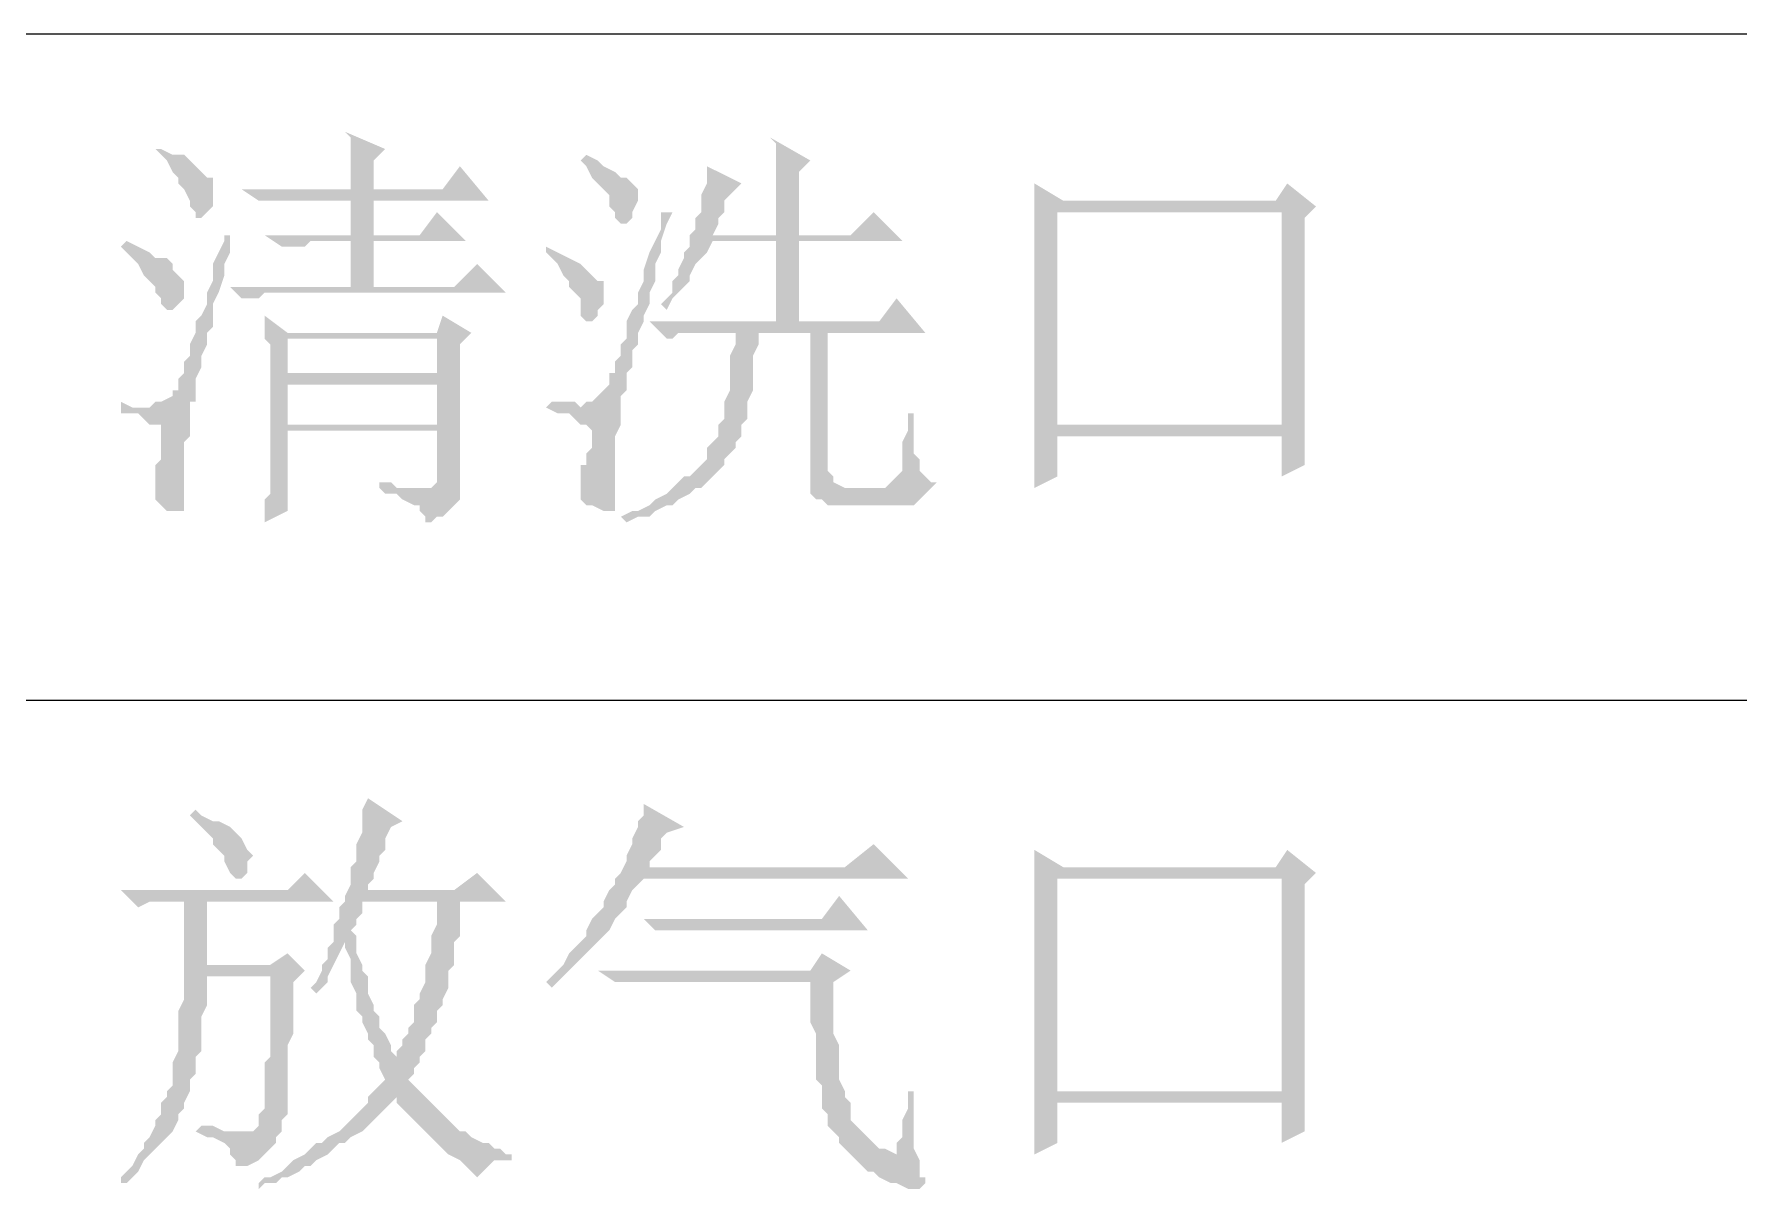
# Model space of a CAD drawing. Header units: millimetres. Extents: x 6 to 291, y 3 to 207.
# Drawn here: x 267.12 to 279.68, y 109.43 to 117.94 of the extents above; entities that cross this region are included whole.
import ezdxf

# ---------------------------------------------------------------- set-up
doc = ezdxf.new("R2010")
doc.units = ezdxf.units.MM

msp = doc.modelspace()

# ---------------------------------------------------------------- hatches: boundary and pattern name
at = {"true_color": 0x00b8b8}
h = msp.add_hatch(color=132, dxfattribs=at)
h.dxf.hatch_style = 2
h.paths.add_polyline_path([(269.409277, 117.221), (269.45161, 117.178667), (269.45161, 116.797667), (269.620944, 116.797667), (269.620944, 117.009333), (269.70561, 117.094)])
h = msp.add_hatch(color=132, dxfattribs=at)
h.dxf.hatch_style = 2
h.paths.add_polyline_path([(268.05461, 117.094), (268.012277, 117.094), (268.05461, 117.051667), (268.096944, 117.009333), (268.139277, 116.924667), (268.18161, 116.882333), (268.18161, 116.84), (268.223944, 116.797667), (268.266277, 116.713), (268.266277, 116.670667), (268.30861, 116.628333), (268.30861, 116.586), (268.350944, 116.586), (268.393277, 116.628333), (268.43561, 116.670667), (268.43561, 116.882333), (268.393277, 116.882333), (268.350944, 116.924667), (268.30861, 116.967), (268.266277, 117.009333), (268.223944, 117.051667), (268.139277, 117.051667)])
h = msp.add_hatch(color=132, dxfattribs=at)
h.dxf.hatch_style = 2
h.paths.add_polyline_path([(272.541944, 117.178667), (272.584277, 117.136333), (272.584277, 116.459), (272.11861, 116.459), (272.75361, 116.459), (272.75361, 116.924667), (272.838277, 117.009333)])
h = msp.add_hatch(color=132, dxfattribs=at)
h.dxf.hatch_style = 2
h.paths.add_polyline_path([(270.255944, 116.967), (270.128944, 116.797667), (268.647277, 116.797667), (268.774277, 116.713), (270.46761, 116.713)])
h = msp.add_hatch(color=132, dxfattribs=at)
h.dxf.hatch_style = 2
h.paths.add_polyline_path([(271.187277, 117.051667), (271.144944, 117.009333), (271.187277, 116.967), (271.22961, 116.882333), (271.271944, 116.84), (271.314277, 116.797667), (271.35661, 116.755333), (271.35661, 116.670667), (271.398944, 116.628333), (271.398944, 116.586), (271.441277, 116.543667), (271.48361, 116.543667), (271.525944, 116.586), (271.525944, 116.628333), (271.568277, 116.713), (271.568277, 116.797667), (271.525944, 116.84), (271.48361, 116.882333), (271.441277, 116.882333), (271.398944, 116.924667), (271.314277, 116.967), (271.271944, 117.009333)])
h = msp.add_hatch(color=132, dxfattribs=at)
h.dxf.hatch_style = 2
h.paths.add_polyline_path([(272.076277, 116.967), (272.076277, 116.84), (272.033944, 116.755333), (272.033944, 116.628333), (271.99161, 116.586), (271.99161, 116.501333), (271.949277, 116.459), (272.75361, 116.459), (272.11861, 116.459), (272.160944, 116.543667), (272.160944, 116.586), (272.203277, 116.628333), (272.203277, 116.713), (272.24561, 116.755333), (272.330277, 116.84)])
h = msp.add_hatch(color=132, dxfattribs=at)
h.dxf.hatch_style = 2
h.paths.add_polyline_path([(274.489277, 116.84), (274.489277, 116.670667), (276.30961, 116.628333), (276.30961, 115.062), (274.65861, 115.062), (274.489277, 115.019667), (274.489277, 114.977333), (276.30961, 114.977333), (276.30961, 114.681), (276.478944, 114.765667), (276.478944, 116.586), (276.56361, 116.670667), (274.700944, 116.713)])
h = msp.add_hatch(color=132, dxfattribs=at)
h.dxf.hatch_style = 2
h.paths.add_polyline_path([(276.351944, 116.84), (276.267277, 116.713), (274.700944, 116.713), (276.56361, 116.670667)])
h = msp.add_hatch(color=132, dxfattribs=at)
h.dxf.hatch_style = 2
h.paths.add_polyline_path([(269.620944, 116.459), (269.620944, 116.713), (269.45161, 116.713), (269.45161, 116.459)])
h = msp.add_hatch(color=132, dxfattribs=at)
h.dxf.hatch_style = 2
h.paths.add_polyline_path([(270.08661, 116.628333), (269.95961, 116.459), (268.81661, 116.459), (268.94361, 116.374333), (269.112944, 116.374333), (269.155277, 116.416667), (270.298277, 116.416667)])
h = msp.add_hatch(color=132, dxfattribs=at)
h.dxf.hatch_style = 2
h.paths.add_polyline_path([(271.73761, 116.628333), (271.73761, 116.501333), (271.695277, 116.416667), (271.652944, 116.332), (271.61061, 116.205), (271.61061, 116.120333), (271.568277, 116.035667), (271.568277, 115.951), (271.525944, 115.908667), (271.48361, 115.824), (271.48361, 115.697), (271.441277, 115.654667), (271.441277, 115.57), (271.398944, 115.527667), (271.398944, 115.443), (271.35661, 115.443), (271.35661, 115.358333), (271.314277, 115.316), (271.271944, 115.273667), (271.22961, 115.231333), (271.187277, 115.231333), (271.144944, 115.189), (271.441277, 115.189), (271.441277, 115.231333), (271.441277, 115.273667), (271.48361, 115.316), (271.48361, 115.443), (271.525944, 115.485333), (271.525944, 115.612333), (271.568277, 115.654667), (271.568277, 115.739333), (271.61061, 115.824), (271.61061, 115.866333), (271.652944, 115.951), (271.652944, 116.035667), (271.695277, 116.120333), (271.695277, 116.247333), (271.73761, 116.332), (271.73761, 116.416667), (271.779944, 116.543667), (271.822277, 116.628333)])
h = msp.add_hatch(color=132, dxfattribs=at)
h.dxf.hatch_style = 2
h.paths.add_polyline_path([(273.303944, 116.628333), (273.13461, 116.459), (271.949277, 116.459), (271.949277, 116.374333), (271.906944, 116.332), (271.906944, 116.289667), (271.86461, 116.205), (271.86461, 116.162667), (271.822277, 116.120333), (271.822277, 116.035667), (271.779944, 115.993333), (271.73761, 115.951), (271.779944, 115.908667), (271.822277, 115.993333), (271.86461, 116.035667), (271.906944, 116.078), (271.949277, 116.120333), (271.949277, 116.162667), (271.99161, 116.247333), (272.033944, 116.289667), (272.076277, 116.332), (272.11861, 116.416667), (273.51561, 116.416667)])
h = msp.add_hatch(color=132, dxfattribs=at)
h.dxf.hatch_style = 2
h.paths.add_polyline_path([(274.489277, 116.670667), (274.489277, 115.019667), (274.65861, 115.062), (274.65861, 116.628333), (276.30961, 116.628333)])
h = msp.add_hatch(color=132, dxfattribs=at)
h.dxf.hatch_style = 2
h.paths.add_polyline_path([(268.520277, 116.459), (268.520277, 116.416667), (268.477944, 116.332), (268.43561, 116.247333), (268.43561, 116.120333), (268.393277, 116.035667), (268.393277, 115.951), (268.350944, 115.866333), (268.30861, 115.824), (268.30861, 115.739333), (268.266277, 115.654667), (268.266277, 115.57), (268.223944, 115.527667), (268.223944, 115.443), (268.18161, 115.400667), (268.18161, 115.358333), (268.18161, 115.316), (268.139277, 115.316), (268.139277, 115.273667), (268.05461, 115.231333), (268.012277, 115.231333), (267.969944, 115.189), (267.92761, 115.189), (268.266277, 115.189), (268.266277, 115.231333), (268.30861, 115.231333), (268.30861, 115.400667), (268.350944, 115.485333), (268.350944, 115.57), (268.393277, 115.654667), (268.393277, 115.739333), (268.43561, 115.781667), (268.43561, 115.951), (268.477944, 116.035667), (268.520277, 116.162667), (268.520277, 116.247333), (268.56261, 116.332), (268.56261, 116.459)])
h = msp.add_hatch(color=132, dxfattribs=at)
h.dxf.hatch_style = 2
h.paths.add_polyline_path([(267.80061, 116.416667), (267.758277, 116.374333), (267.80061, 116.332), (267.842944, 116.289667), (267.885277, 116.247333), (267.92761, 116.162667), (267.969944, 116.120333), (268.012277, 116.078), (268.012277, 116.035667), (268.05461, 115.993333), (268.05461, 115.951), (268.096944, 115.908667), (268.139277, 115.908667), (268.18161, 115.951), (268.223944, 115.993333), (268.223944, 116.120333), (268.18161, 116.162667), (268.139277, 116.205), (268.139277, 116.247333), (268.096944, 116.289667), (268.012277, 116.289667), (267.969944, 116.332), (267.885277, 116.374333)])
h = msp.add_hatch(color=132, dxfattribs=at)
h.dxf.hatch_style = 2
h.paths.add_polyline_path([(269.620944, 116.078), (269.620944, 116.416667), (269.45161, 116.416667), (269.45161, 116.078)])
h = msp.add_hatch(color=132, dxfattribs=at)
h.dxf.hatch_style = 2
h.paths.add_polyline_path([(270.890944, 116.374333), (270.890944, 116.332), (270.933277, 116.289667), (270.97561, 116.247333), (271.017944, 116.162667), (271.060277, 116.120333), (271.060277, 116.078), (271.10261, 116.035667), (271.144944, 115.993333), (271.144944, 115.866333), (271.187277, 115.824), (271.22961, 115.824), (271.271944, 115.866333), (271.271944, 115.908667), (271.314277, 115.951), (271.314277, 116.078), (271.314277, 116.120333), (271.271944, 116.120333), (271.22961, 116.162667), (271.187277, 116.205), (271.144944, 116.247333), (271.060277, 116.289667), (270.97561, 116.332)])
h = msp.add_hatch(color=132, dxfattribs=at)
h.dxf.hatch_style = 2
h.paths.add_polyline_path([(272.75361, 115.824), (272.75361, 116.416667), (272.584277, 116.416667), (272.584277, 115.824)])
h = msp.add_hatch(color=132, dxfattribs=at)
h.dxf.hatch_style = 2
h.paths.add_polyline_path([(270.382944, 116.247333), (270.21361, 116.078), (268.56261, 116.078), (268.647277, 115.993333), (268.774277, 115.993333), (268.81661, 116.035667), (270.59461, 116.035667)])
h = msp.add_hatch(color=132, dxfattribs=at)
h.dxf.hatch_style = 2
h.paths.add_polyline_path([(273.473277, 115.993333), (273.346277, 115.824), (271.652944, 115.824), (271.779944, 115.697), (271.822277, 115.697), (271.86461, 115.739333), (273.684944, 115.739333)])
h = msp.add_hatch(color=132, dxfattribs=at)
h.dxf.hatch_style = 2
h.paths.add_polyline_path([(268.81661, 115.866333), (268.81661, 115.739333), (268.985944, 115.739333)])
h = msp.add_hatch(color=132, dxfattribs=at)
h.dxf.hatch_style = 2
h.paths.add_polyline_path([(270.128944, 115.866333), (270.08661, 115.739333), (268.81661, 115.739333), (268.81661, 115.697), (270.08661, 115.697), (270.08661, 115.443), (268.985944, 115.443), (268.858944, 115.358333), (270.08661, 115.358333), (270.08661, 115.062), (268.858944, 115.062), (270.08661, 115.019667), (270.08661, 114.638667), (270.044277, 114.596333), (270.001944, 114.596333), (270.255944, 114.596333), (270.255944, 115.654667), (270.34061, 115.739333)])
h = msp.add_hatch(color=132, dxfattribs=at)
h.dxf.hatch_style = 2
h.paths.add_polyline_path([(268.81661, 115.697), (268.858944, 115.654667), (268.858944, 115.358333), (268.985944, 115.443), (268.985944, 115.697), (270.08661, 115.697)])
h = msp.add_hatch(color=132, dxfattribs=at)
h.dxf.hatch_style = 2
h.paths.add_polyline_path([(272.457277, 115.739333), (272.287944, 115.739333), (272.287944, 115.654667), (272.24561, 115.57), (272.24561, 115.316), (272.203277, 115.231333), (272.203277, 115.104333), (272.160944, 115.062), (272.160944, 114.977333), (272.11861, 114.935), (272.076277, 114.892667), (272.076277, 114.808), (272.033944, 114.765667), (271.99161, 114.723333), (271.949277, 114.681), (271.906944, 114.681), (271.86461, 114.638667), (271.822277, 114.596333), (271.779944, 114.554), (271.695277, 114.511667), (271.652944, 114.469333), (271.568277, 114.427), (271.525944, 114.427), (271.441277, 114.384667), (271.48361, 114.342333), (271.568277, 114.384667), (271.652944, 114.384667), (271.695277, 114.427), (271.779944, 114.469333), (271.822277, 114.469333), (271.86461, 114.511667), (271.949277, 114.554), (271.99161, 114.596333), (272.033944, 114.596333), (272.076277, 114.638667), (272.11861, 114.681), (272.160944, 114.723333), (272.203277, 114.765667), (272.203277, 114.808), (272.24561, 114.850333), (272.287944, 114.892667), (272.287944, 114.935), (272.330277, 114.977333), (272.330277, 115.062), (272.37261, 115.104333), (272.37261, 115.231333), (272.414944, 115.316), (272.414944, 115.57), (272.457277, 115.654667)])
h = msp.add_hatch(color=132, dxfattribs=at)
h.dxf.hatch_style = 2
h.paths.add_polyline_path([(272.965277, 115.739333), (272.838277, 115.739333), (272.838277, 114.554), (272.88061, 114.511667), (272.922944, 114.511667), (272.965277, 114.469333), (273.600277, 114.469333), (273.64261, 114.511667), (273.684944, 114.554), (273.727277, 114.596333), (273.092277, 114.596333), (273.00761, 114.638667), (273.00761, 114.681), (272.965277, 114.723333), (272.965277, 114.765667)])
h = msp.add_hatch(color=132, dxfattribs=at)
h.dxf.hatch_style = 2
h.paths.add_polyline_path([(268.858944, 115.358333), (268.858944, 115.062), (268.985944, 115.062), (268.985944, 115.358333), (270.08661, 115.358333)])
h = msp.add_hatch(color=132, dxfattribs=at)
h.dxf.hatch_style = 2
h.paths.add_polyline_path([(267.758277, 115.231333), (267.758277, 115.146667), (267.885277, 115.146667), (267.92761, 115.104333), (267.969944, 115.062), (268.05461, 115.062), (268.05461, 114.808), (268.012277, 114.765667), (268.012277, 114.511667), (268.05461, 114.469333), (268.096944, 114.427), (268.223944, 114.427), (268.223944, 114.765667), (268.223944, 114.935), (268.266277, 114.977333), (268.266277, 115.146667), (268.266277, 115.189), (267.842944, 115.189)])
h = msp.add_hatch(color=132, dxfattribs=at)
h.dxf.hatch_style = 2
h.paths.add_polyline_path([(270.933277, 115.231333), (270.890944, 115.189), (270.97561, 115.146667), (271.060277, 115.146667), (271.10261, 115.104333), (271.144944, 115.062), (271.187277, 115.062), (271.22961, 115.019667), (271.22961, 114.892667), (271.187277, 114.850333), (271.187277, 114.765667), (271.144944, 114.765667), (271.144944, 114.511667), (271.187277, 114.469333), (271.22961, 114.469333), (271.314277, 114.427), (271.398944, 114.427), (271.398944, 114.469333), (271.398944, 114.977333), (271.441277, 115.062), (271.441277, 115.146667), (271.441277, 115.189), (271.144944, 115.189), (271.10261, 115.231333), (271.017944, 115.231333)])
h = msp.add_hatch(color=132, dxfattribs=at)
h.dxf.hatch_style = 2
h.paths.add_polyline_path([(268.858944, 115.062), (268.858944, 114.554), (268.81661, 114.511667), (268.81661, 114.342333), (268.985944, 114.427), (268.985944, 115.019667), (270.08661, 115.019667)])
h = msp.add_hatch(color=132, dxfattribs=at)
h.dxf.hatch_style = 2
h.paths.add_polyline_path([(273.600277, 115.146667), (273.557944, 115.146667), (273.557944, 115.019667), (273.51561, 114.935), (273.51561, 114.723333), (273.473277, 114.681), (273.430944, 114.638667), (273.38861, 114.596333), (273.13461, 114.596333), (273.727277, 114.596333), (273.76961, 114.638667), (273.727277, 114.638667), (273.684944, 114.681), (273.64261, 114.723333), (273.64261, 114.765667), (273.64261, 114.808), (273.600277, 114.850333), (273.600277, 115.062)])
h = msp.add_hatch(color=132, dxfattribs=at)
h.dxf.hatch_style = 2
h.paths.add_polyline_path([(274.489277, 114.977333), (274.489277, 114.596333), (274.65861, 114.681), (274.65861, 114.977333), (276.30961, 114.977333)])
h = msp.add_hatch(color=132, dxfattribs=at)
h.dxf.hatch_style = 2
h.paths.add_polyline_path([(269.663277, 114.638667), (269.663277, 114.596333), (269.70561, 114.554), (269.790277, 114.554), (269.83261, 114.511667), (269.917277, 114.469333), (269.95961, 114.469333), (269.95961, 114.427), (270.001944, 114.384667), (270.001944, 114.342333), (270.044277, 114.342333), (270.08661, 114.384667), (270.128944, 114.384667), (270.171277, 114.427), (270.21361, 114.469333), (270.255944, 114.511667), (270.255944, 114.596333), (269.790277, 114.596333), (269.747944, 114.638667)])
h = msp.add_hatch(color=132, dxfattribs=at)
h.dxf.hatch_style = 2
h.paths.add_polyline_path([(269.57861, 112.310333), (269.536277, 112.225667), (269.536277, 112.056333), (269.493944, 111.971667), (269.493944, 111.844667), (269.45161, 111.802333), (269.45161, 111.675333), (269.409277, 111.590667), (269.57861, 111.633), (269.57861, 111.675333), (269.620944, 111.717667), (269.620944, 111.76), (269.663277, 111.844667), (269.663277, 111.887), (269.70561, 111.929333), (269.70561, 112.014), (269.747944, 112.098667), (269.83261, 112.141)])
h = msp.add_hatch(color=132, dxfattribs=at)
h.dxf.hatch_style = 2
h.paths.add_polyline_path([(268.30861, 112.225667), (268.266277, 112.183333), (268.30861, 112.141), (268.393277, 112.056333), (268.43561, 112.014), (268.43561, 111.971667), (268.477944, 111.929333), (268.520277, 111.887), (268.520277, 111.844667), (268.56261, 111.76), (268.604944, 111.717667), (268.647277, 111.717667), (268.68961, 111.76), (268.68961, 111.844667), (268.731944, 111.887), (268.68961, 111.929333), (268.647277, 112.014), (268.604944, 112.056333), (268.56261, 112.098667), (268.477944, 112.141), (268.43561, 112.141), (268.350944, 112.183333)])
h = msp.add_hatch(color=132, dxfattribs=at)
h.dxf.hatch_style = 2
h.paths.add_polyline_path([(271.61061, 112.268), (271.61061, 112.183333), (271.568277, 112.141), (271.568277, 112.098667), (271.525944, 112.014), (271.525944, 111.971667), (271.48361, 111.887), (271.48361, 111.844667), (271.441277, 111.76), (271.652944, 111.802333), (271.652944, 111.844667), (271.695277, 111.887), (271.73761, 111.929333), (271.73761, 112.014), (271.779944, 112.056333), (271.906944, 112.098667)])
h = msp.add_hatch(color=132, dxfattribs=at)
h.dxf.hatch_style = 2
h.paths.add_polyline_path([(273.303944, 111.971667), (273.092277, 111.802333), (271.652944, 111.802333), (271.441277, 111.76), (271.398944, 111.717667), (271.398944, 111.675333), (271.35661, 111.633), (271.314277, 111.548333), (271.314277, 111.506), (271.271944, 111.463667), (271.22961, 111.421333), (271.187277, 111.336667), (271.187277, 111.294333), (271.144944, 111.252), (271.10261, 111.209667), (271.060277, 111.167333), (271.017944, 111.082667), (270.97561, 111.040333), (270.933277, 110.998), (270.890944, 110.955667), (270.933277, 110.913333), (270.97561, 110.955667), (271.017944, 110.998), (271.060277, 111.040333), (271.10261, 111.082667), (271.144944, 111.125), (271.187277, 111.167333), (271.22961, 111.209667), (271.271944, 111.252), (271.314277, 111.294333), (271.35661, 111.336667), (271.398944, 111.421333), (271.441277, 111.463667), (271.48361, 111.506), (271.48361, 111.548333), (271.525944, 111.633), (271.568277, 111.675333), (271.61061, 111.717667), (273.557944, 111.717667)])
h = msp.add_hatch(color=132, dxfattribs=at)
h.dxf.hatch_style = 2
h.paths.add_polyline_path([(274.489277, 111.929333), (274.489277, 111.76), (276.30961, 111.717667), (276.30961, 110.151333), (274.65861, 110.151333), (274.489277, 110.109), (274.489277, 110.066667), (276.30961, 110.066667), (276.30961, 109.770333), (276.478944, 109.855), (276.478944, 111.675333), (276.56361, 111.76), (274.700944, 111.802333)])
h = msp.add_hatch(color=132, dxfattribs=at)
h.dxf.hatch_style = 2
h.paths.add_polyline_path([(276.351944, 111.929333), (276.267277, 111.802333), (274.700944, 111.802333), (276.56361, 111.76)])
h = msp.add_hatch(color=132, dxfattribs=at)
h.dxf.hatch_style = 2
h.paths.add_polyline_path([(269.112944, 111.76), (268.985944, 111.633), (267.758277, 111.633), (267.885277, 111.506), (267.969944, 111.548333), (269.32461, 111.548333)])
h = msp.add_hatch(color=132, dxfattribs=at)
h.dxf.hatch_style = 2
h.paths.add_polyline_path([(270.382944, 111.76), (270.21361, 111.633), (269.57861, 111.633), (269.409277, 111.590667), (269.409277, 111.548333), (269.366944, 111.506), (269.366944, 111.421333), (269.32461, 111.379), (269.32461, 111.252), (269.282277, 111.209667), (269.282277, 111.125), (269.239944, 111.082667), (269.239944, 111.040333), (269.19761, 110.955667), (269.155277, 110.913333), (269.19761, 110.871), (269.239944, 110.913333), (269.282277, 110.955667), (269.282277, 110.998), (269.32461, 111.082667), (269.366944, 111.167333), (269.409277, 111.252), (269.493944, 111.294333), (269.45161, 111.336667), (269.493944, 111.379), (269.493944, 111.421333), (269.536277, 111.463667), (269.536277, 111.548333), (270.59461, 111.548333)])
h = msp.add_hatch(color=132, dxfattribs=at)
h.dxf.hatch_style = 2
h.paths.add_polyline_path([(274.489277, 111.76), (274.489277, 110.109), (274.65861, 110.151333), (274.65861, 111.717667), (276.30961, 111.717667)])
h = msp.add_hatch(color=132, dxfattribs=at)
h.dxf.hatch_style = 2
h.paths.add_polyline_path([(268.393277, 111.548333), (268.223944, 111.548333), (268.223944, 111.082667), (268.393277, 111.082667)])
h = msp.add_hatch(color=132, dxfattribs=at)
h.dxf.hatch_style = 2
h.paths.add_polyline_path([(270.255944, 111.548333), (270.08661, 111.548333), (270.08661, 111.379), (270.044277, 111.294333), (270.044277, 111.167333), (270.001944, 111.082667), (270.001944, 110.955667), (269.95961, 110.871), (269.95961, 110.828667), (269.917277, 110.786333), (269.917277, 110.659333), (269.874944, 110.617), (269.874944, 110.574667), (269.83261, 110.532333), (269.83261, 110.49), (269.790277, 110.447667), (269.790277, 110.405333), (269.95961, 110.363), (269.95961, 110.405333), (270.001944, 110.447667), (270.001944, 110.532333), (270.044277, 110.574667), (270.044277, 110.617), (270.08661, 110.659333), (270.08661, 110.744), (270.128944, 110.786333), (270.128944, 110.828667), (270.171277, 110.913333), (270.171277, 111.040333), (270.21361, 111.082667), (270.21361, 111.252), (270.255944, 111.294333), (270.255944, 111.463667)])
h = msp.add_hatch(color=132, dxfattribs=at)
h.dxf.hatch_style = 2
h.paths.add_polyline_path([(273.049944, 111.590667), (272.922944, 111.421333), (271.61061, 111.421333), (271.695277, 111.336667), (273.26161, 111.336667)])
h = msp.add_hatch(color=132, dxfattribs=at)
h.dxf.hatch_style = 2
h.paths.add_polyline_path([(269.493944, 111.294333), (269.409277, 111.252), (269.409277, 111.209667), (269.45161, 111.125), (269.45161, 110.955667), (269.493944, 110.871), (269.493944, 110.744), (269.536277, 110.701667), (269.536277, 110.659333), (269.57861, 110.574667), (269.57861, 110.532333), (269.620944, 110.49), (269.620944, 110.405333), (269.663277, 110.363), (269.663277, 110.320667), (269.70561, 110.236), (269.663277, 110.193667), (269.620944, 110.151333), (269.57861, 110.109), (269.790277, 110.109), (269.790277, 110.066667), (269.83261, 110.024333), (269.874944, 109.982), (269.917277, 109.939667), (269.95961, 109.897333), (270.001944, 109.855), (270.044277, 109.812667), (270.08661, 109.770333), (270.128944, 109.728), (270.171277, 109.685667), (270.255944, 109.643333), (270.298277, 109.601), (270.34061, 109.558667), (270.382944, 109.516333), (270.425277, 109.558667), (270.46761, 109.601), (270.509944, 109.643333), (270.636944, 109.643333), (270.636944, 109.685667), (270.59461, 109.685667), (270.552277, 109.728), (270.509944, 109.728), (270.46761, 109.770333), (270.425277, 109.770333), (270.34061, 109.812667), (270.298277, 109.855), (270.255944, 109.855), (270.21361, 109.897333), (270.171277, 109.939667), (270.128944, 109.982), (270.08661, 110.024333), (270.001944, 110.109), (269.95961, 110.151333), (269.917277, 110.193667), (269.874944, 110.236), (269.917277, 110.278333), (269.917277, 110.320667), (269.95961, 110.363), (269.790277, 110.405333), (269.747944, 110.447667), (269.747944, 110.49), (269.70561, 110.574667), (269.663277, 110.617), (269.663277, 110.701667), (269.620944, 110.744), (269.620944, 110.786333), (269.57861, 110.871), (269.57861, 110.998), (269.536277, 111.040333), (269.536277, 111.082667), (269.493944, 111.167333), (269.493944, 111.209667)])
h = msp.add_hatch(color=132, dxfattribs=at)
h.dxf.hatch_style = 2
h.paths.add_polyline_path([(268.985944, 111.167333), (268.858944, 111.082667), (268.223944, 111.082667), (268.223944, 110.998), (268.858944, 110.998), (268.858944, 110.405333), (268.81661, 110.363), (268.81661, 110.024333), (268.774277, 109.982), (268.774277, 109.897333), (268.731944, 109.855), (268.647277, 109.855), (268.393277, 109.812667), (268.43561, 109.812667), (268.520277, 109.770333), (268.56261, 109.728), (268.56261, 109.685667), (268.604944, 109.643333), (268.604944, 109.601), (268.68961, 109.601), (268.774277, 109.643333), (268.81661, 109.685667), (268.858944, 109.728), (268.901277, 109.770333), (268.901277, 109.812667), (268.94361, 109.855), (268.94361, 109.939667), (268.985944, 109.982), (268.985944, 110.066667), (268.985944, 110.49), (269.028277, 110.574667), (269.028277, 110.955667), (269.112944, 111.040333)])
h = msp.add_hatch(color=132, dxfattribs=at)
h.dxf.hatch_style = 2
h.paths.add_polyline_path([(272.922944, 111.167333), (272.838277, 111.040333), (271.271944, 111.040333), (271.398944, 110.955667), (272.838277, 110.955667), (273.13461, 111.040333)])
h = msp.add_hatch(color=132, dxfattribs=at)
h.dxf.hatch_style = 2
h.paths.add_polyline_path([(273.13461, 111.040333), (272.838277, 110.955667), (272.838277, 110.659333), (272.88061, 110.574667), (272.88061, 110.236), (272.922944, 110.193667), (272.922944, 110.024333), (272.965277, 109.982), (272.965277, 109.897333), (273.00761, 109.855), (273.049944, 109.812667), (273.049944, 109.770333), (273.092277, 109.728), (273.13461, 109.685667), (273.176944, 109.643333), (273.473277, 109.685667), (273.38861, 109.728), (273.346277, 109.728), (273.303944, 109.770333), (273.26161, 109.812667), (273.219277, 109.855), (273.176944, 109.897333), (273.13461, 109.939667), (273.13461, 110.066667), (273.092277, 110.109), (273.092277, 110.151333), (273.049944, 110.236), (273.049944, 110.49), (273.00761, 110.574667), (273.00761, 110.955667)])
h = msp.add_hatch(color=132, dxfattribs=at)
h.dxf.hatch_style = 2
h.paths.add_polyline_path([(268.223944, 110.998), (268.223944, 110.828667), (268.18161, 110.744), (268.18161, 110.447667), (268.139277, 110.363), (268.139277, 110.193667), (268.096944, 110.151333), (268.096944, 110.109), (268.05461, 110.066667), (268.05461, 109.982), (268.012277, 109.939667), (268.012277, 109.897333), (267.969944, 109.812667), (267.92761, 109.770333), (267.92761, 109.728), (267.885277, 109.685667), (267.842944, 109.601), (267.80061, 109.558667), (267.758277, 109.516333), (267.758277, 109.474), (267.80061, 109.474), (267.842944, 109.516333), (267.885277, 109.558667), (267.92761, 109.643333), (267.969944, 109.685667), (268.012277, 109.728), (268.05461, 109.770333), (268.096944, 109.812667), (268.139277, 109.855), (268.18161, 109.939667), (268.18161, 109.982), (268.223944, 110.024333), (268.223944, 110.066667), (268.266277, 110.151333), (268.266277, 110.236), (268.30861, 110.278333), (268.30861, 110.405333), (268.350944, 110.447667), (268.350944, 110.701667), (268.393277, 110.786333), (268.393277, 110.998), (268.858944, 110.998)])
h = msp.add_hatch(color=132, dxfattribs=at)
h.dxf.hatch_style = 2
h.paths.add_polyline_path([(269.57861, 110.109), (269.57861, 110.066667), (269.536277, 110.024333), (269.493944, 109.982), (269.45161, 109.939667), (269.409277, 109.897333), (269.366944, 109.855), (269.282277, 109.812667), (269.239944, 109.770333), (269.19761, 109.770333), (269.155277, 109.728), (269.112944, 109.685667), (269.028277, 109.643333), (268.985944, 109.601), (268.94361, 109.558667), (268.858944, 109.516333), (268.81661, 109.516333), (268.774277, 109.474), (268.774277, 109.431667), (268.81661, 109.474), (268.901277, 109.474), (268.94361, 109.516333), (268.985944, 109.516333), (269.07061, 109.558667), (269.112944, 109.601), (269.155277, 109.601), (269.19761, 109.643333), (269.282277, 109.685667), (269.32461, 109.728), (269.366944, 109.770333), (269.409277, 109.770333), (269.45161, 109.812667), (269.536277, 109.855), (269.57861, 109.897333), (269.620944, 109.939667), (269.663277, 109.982), (269.70561, 110.024333), (269.747944, 110.066667), (269.790277, 110.109)])
h = msp.add_hatch(color=132, dxfattribs=at)
h.dxf.hatch_style = 2
h.paths.add_polyline_path([(273.557944, 110.151333), (273.557944, 110.024333), (273.51561, 109.939667), (273.51561, 109.812667), (273.473277, 109.770333), (273.473277, 109.685667), (273.176944, 109.643333), (273.219277, 109.601), (273.26161, 109.558667), (273.303944, 109.558667), (273.346277, 109.516333), (273.430944, 109.474), (273.473277, 109.474), (273.557944, 109.431667), (273.64261, 109.431667), (273.684944, 109.474), (273.684944, 109.516333), (273.64261, 109.516333), (273.64261, 109.643333), (273.600277, 109.728), (273.600277, 110.151333)])
h = msp.add_hatch(color=132, dxfattribs=at)
h.dxf.hatch_style = 2
h.paths.add_polyline_path([(274.489277, 110.066667), (274.489277, 109.685667), (274.65861, 109.770333), (274.65861, 110.066667), (276.30961, 110.066667)])
h = msp.add_hatch(color=132, dxfattribs=at)
h.dxf.hatch_style = 2
h.paths.add_polyline_path([(268.350944, 109.897333), (268.30861, 109.855), (268.393277, 109.812667), (268.647277, 109.855), (268.520277, 109.855), (268.43561, 109.897333)])

# ---------------------------------------------------------------- linework, layer by layer
at = {"color": 8, "lineweight": 0, "true_color": 0x808080}
for points in [[(287.10461, 117.940667), (215.053192, 117.940667)], [(287.10461, 113.03), (215.053192, 113.03)]]:
    msp.add_lwpolyline(points, dxfattribs=at)

doc.saveas('drawing.dxf')
